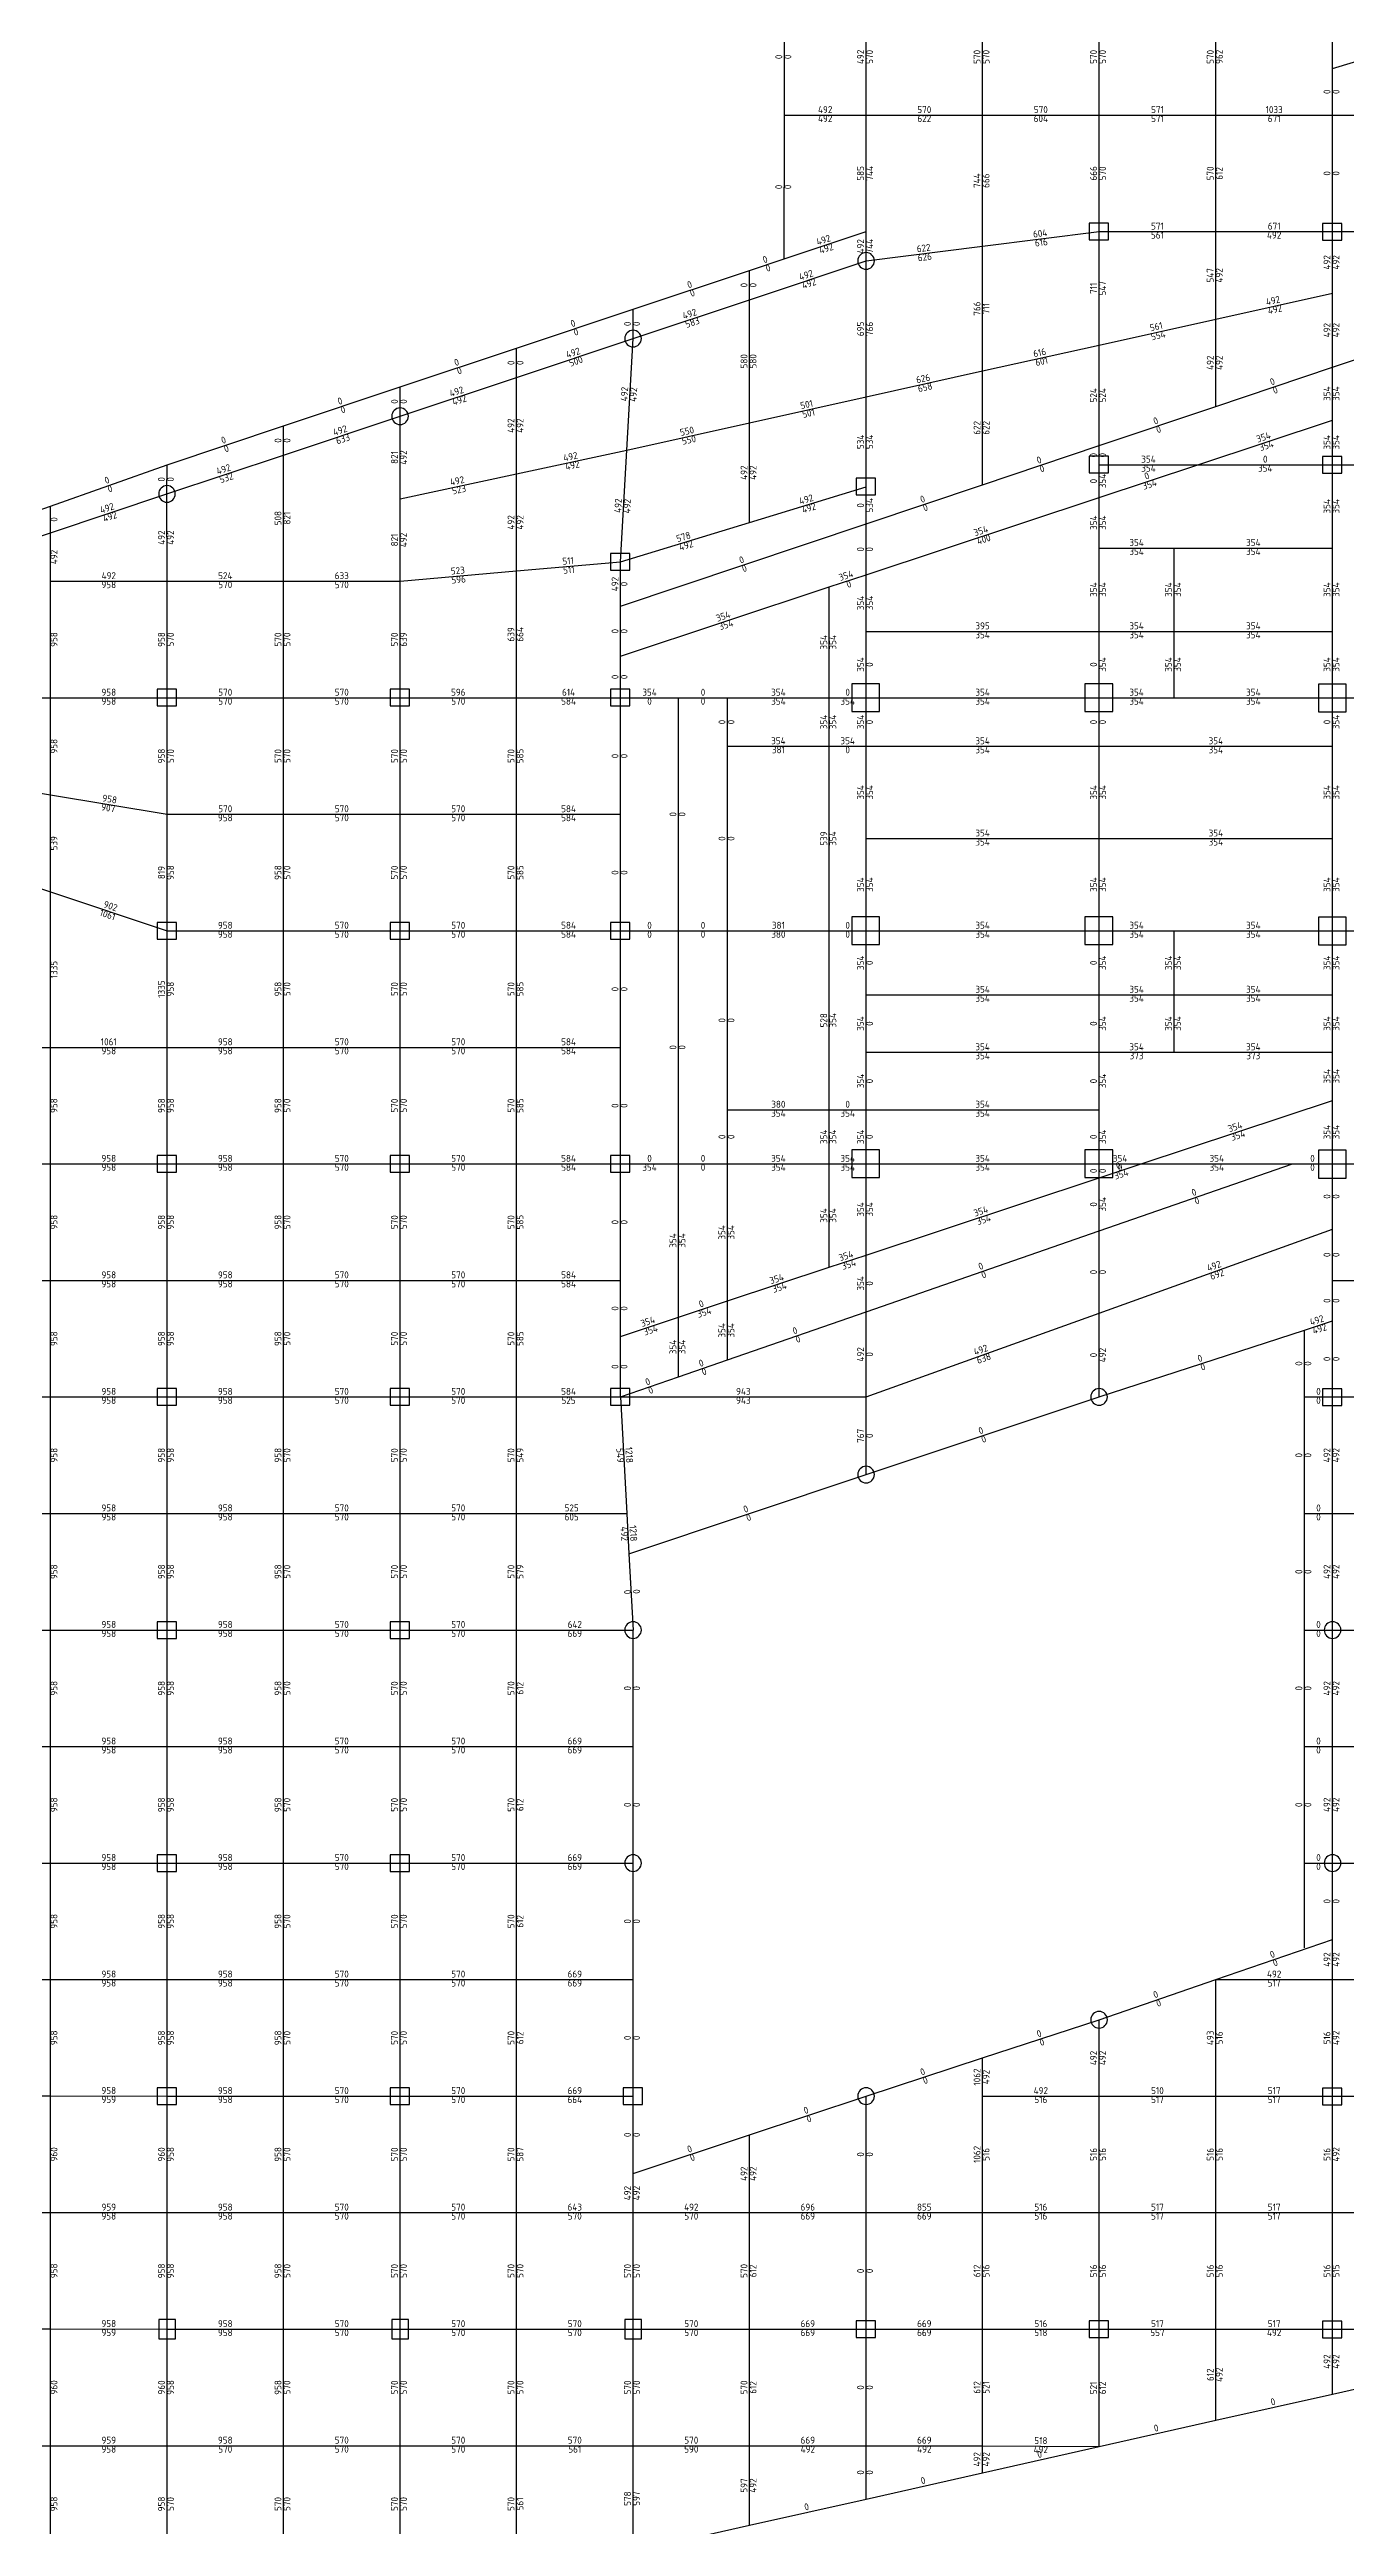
# Model space of a CAD drawing. Header units: millimetres. Extents: x -245177 to 1112891, y -1092030 to 122567.
# Drawn here: x -16446 to 30308, y -97277 to -8003 of the extents above; entities that cross this region are included whole.
import ezdxf
from ezdxf.enums import TextEntityAlignment as Align

# ---------------------------------------------------------------- set-up
doc = ezdxf.new("R2010")
doc.units = ezdxf.units.MM
doc.header["$MEASUREMENT"] = 0
for name, color, linetype in [('13', 4, 'Continuous'), ('dsg', 7, 'Continuous'), ('jiantu', 134, 'Continuous')]:
    doc.layers.add(name, color=color, linetype=linetype)
doc.styles.add('TrueTypeFont', font='yjkeng.shx', dxfattribs={"bigfont": 'yjkchn.shx'})

msp = doc.modelspace()

# ---------------------------------------------------------------- linework, layer by layer
at = {"layer": 'jiantu'}
for p, q in [((10044, -10367), (10045, -6167)), ((12990, -10367), (12990, -6167)), ((17190, -10367), (17190, -6167)), ((21390, -10367), (21390, -6167)), ((25598, -10367), (25598, -6167)), ((29806, -8683), (29806, -6167)), ((29806, -8683), (33998, -7425)), ((29806, -10367), (29806, -8683)), ((10043, -15546), (10044, -10367)), ((10044, -10367), (12990, -10367)), ((12990, -14567), (12990, -10367)), ((12990, -10367), (17190, -10367)), ((17190, -10367), (21390, -10367)), ((17190, -15094), (17190, -10367)), ((21390, -14567), (21390, -10367)), ((21390, -10367), (25598, -10367)), ((25598, -14567), (25598, -10367)), ((25598, -10367), (29806, -10367)), ((29806, -14567), (29806, -10367)), ((29806, -10367), (33998, -10367)), ((10043, -15546), (12990, -14567)), ((12990, -15621), (12990, -14567)), ((12990, -15621), (17190, -15094)), ((17190, -15094), (21390, -14567)), ((17190, -19588), (17190, -15094)), ((21390, -14567), (25598, -14567)), ((21390, -18653), (21390, -14567)), ((25598, -14567), (29806, -14567)), ((25598, -17716), (25598, -14567)), ((29806, -14567), (33998, -14567)), ((29806, -16779), (29806, -14567)), ((4590, -17357), (8790, -15967)), ((8790, -15967), (10043, -15546)), ((8790, -17021), (12990, -15621)), ((8790, -17021), (8790, -15967)), ((12990, -20524), (12990, -15621)), ((25598, -17716), (29806, -16779)), ((29806, -19455), (29806, -16779)), ((390, -18766), (4590, -17357)), ((4590, -18421), (8790, -17021)), ((4590, -18421), (4590, -17357)), ((8790, -21459), (8790, -17021)), ((21390, -18653), (25598, -17716)), ((25598, -20868), (25598, -17716)), ((390, -19821), (4590, -18421)), ((4365, -22444), (4590, -18421)), ((17190, -19588), (21390, -18653)), ((21390, -22280), (21390, -18653)), ((-3810, -20157), (390, -18766)), ((390, -19821), (390, -18766)), ((12990, -20524), (17190, -19588)), ((17190, -23690), (17190, -19588)), ((25598, -20868), (29806, -19455)), ((29806, -19455), (31321, -18947)), ((29806, -21358), (29806, -19455)), ((-8010, -21567), (-3810, -20157)), ((-3810, -21221), (390, -19821)), ((-3810, -21221), (-3810, -20157)), ((390, -23295), (390, -19821)), ((8790, -21459), (12990, -20524)), ((12990, -23767), (12990, -20524)), ((-8010, -22621), (-3810, -21221)), ((-3810, -24194), (-3810, -21221)), ((21390, -22280), (25598, -20868)), ((24953, -22967), (29806, -21358)), ((29806, -22967), (29806, -21358)), ((-12210, -22967), (-8010, -21567)), ((-8010, -22621), (-8010, -21567)), ((4365, -22444), (8790, -21459)), ((8790, -25048), (8790, -21459)), ((17190, -23690), (21390, -22280)), ((21390, -22967), (21390, -22280)), ((-16410, -24458), (-12210, -22967)), ((-12211, -24021), (-8010, -22621)), ((-12211, -24021), (-12210, -22967)), ((-8010, -27167), (-8010, -22621)), ((390, -23295), (4365, -22444)), ((4140, -26467), (4365, -22444)), ((21390, -22967), (24953, -22967)), ((21390, -24148), (21390, -22967)), ((21390, -24148), (24953, -22967)), ((24953, -22967), (29806, -22967)), ((29806, -22967), (31321, -22967)), ((29806, -25970), (29806, -22967)), ((-16410, -25421), (-12211, -24021)), ((-12210, -27167), (-12211, -24021)), ((-3810, -24194), (390, -23295)), ((390, -26797), (390, -23295)), ((8790, -25048), (12990, -23767)), ((12990, -25099), (17190, -23690)), ((12990, -25099), (12990, -23767)), ((-19805, -25663), (-16410, -24458)), ((-16410, -25421), (-16410, -24458)), ((-3810, -27167), (-3810, -24194)), ((12990, -26932), (21390, -24148)), ((21390, -25970), (21390, -24148)), ((-20623, -26825), (-16410, -25421)), ((-16410, -27167), (-16410, -25421)), ((4140, -26467), (8790, -25048)), ((4140, -28069), (12990, -25099)), ((12990, -26932), (12990, -25099)), ((390, -26797), (4140, -26467)), ((4140, -28069), (4140, -26467)), ((21390, -28974), (21390, -25970)), ((21390, -25970), (24092, -25970)), ((24092, -25970), (29806, -25970)), ((24092, -28974), (24092, -25970)), ((29806, -28974), (29806, -25970)), ((-16410, -31367), (-16410, -27167)), ((-16410, -27167), (-12210, -27167)), ((-12210, -31367), (-12210, -27167)), ((-12210, -27167), (-8010, -27167)), ((-8010, -31367), (-8010, -27167)), ((-8010, -27167), (-3810, -27167)), ((-3810, -27167), (390, -26797)), ((-3810, -31367), (-3810, -27167)), ((390, -31367), (390, -26797)), ((4140, -29866), (11664, -27372)), ((11664, -27372), (12990, -26932)), ((11664, -31367), (11664, -27372)), ((12990, -28974), (12990, -26932)), ((4140, -29866), (4140, -28069)), ((12990, -31367), (12990, -28974)), ((12990, -28974), (21390, -28974)), ((21390, -31367), (21390, -28974)), ((21390, -28974), (24092, -28974)), ((24092, -28974), (29806, -28974)), ((24092, -31367), (24092, -28974)), ((29806, -31367), (29806, -28974)), ((4140, -31367), (4140, -29866)), ((-20610, -31367), (-16410, -31367)), ((-16410, -31367), (-12210, -31367)), ((-16410, -34864), (-16410, -31367)), ((-12210, -31367), (-8010, -31367)), ((-12210, -35567), (-12210, -31367)), ((-8010, -31367), (-3810, -31367)), ((-8010, -35567), (-8010, -31367)), ((-3810, -31367), (390, -31367)), ((-3810, -35567), (-3810, -31367)), ((390, -31367), (4140, -31367)), ((390, -35567), (390, -31367)), ((4140, -31367), (6229, -31367)), ((4140, -35567), (4140, -31367)), ((6229, -31367), (7995, -31367)), ((6229, -39767), (6229, -31367)), ((7995, -31367), (11664, -31367)), ((7995, -33117), (7995, -31367)), ((11664, -31367), (12990, -31367)), ((11664, -33117), (11664, -31367)), ((12990, -31367), (21390, -31367)), ((12990, -33117), (12990, -31367)), ((21390, -31367), (24092, -31367)), ((21390, -33117), (21390, -31367)), ((24092, -31367), (29806, -31367)), ((29806, -31367), (31321, -31367)), ((29806, -33117), (29806, -31367)), ((7995, -39767), (7995, -33117)), ((7995, -33117), (11664, -33117)), ((11664, -39767), (11664, -33117)), ((11664, -33117), (12990, -33117)), ((12990, -33117), (21390, -33117)), ((12990, -36442), (12990, -33117)), ((21390, -36442), (21390, -33117)), ((21390, -33117), (29806, -33117)), ((29806, -36442), (29806, -33117)), ((-20610, -34161), (-16410, -34864)), ((-16410, -38361), (-16410, -34864)), ((-16410, -34864), (-12210, -35567)), ((-12210, -39767), (-12210, -35567)), ((-12210, -35567), (-8010, -35567)), ((-8010, -39767), (-8010, -35567)), ((-8010, -35567), (-3810, -35567)), ((-3810, -39767), (-3810, -35567)), ((-3810, -35567), (390, -35567)), ((390, -39767), (390, -35567)), ((390, -35567), (4140, -35567)), ((4140, -39767), (4140, -35567)), ((12990, -39767), (12990, -36442)), ((12990, -36442), (21390, -36442)), ((21390, -39767), (21390, -36442)), ((21390, -36442), (29806, -36442)), ((29806, -39767), (29806, -36442)), ((-20610, -36955), (-16410, -38361)), ((-16410, -38361), (-12210, -39767)), ((-16410, -43967), (-16410, -38361)), ((-12210, -39767), (-8010, -39767)), ((-12210, -43967), (-12210, -39767)), ((-8010, -39767), (-3810, -39767)), ((-8010, -43967), (-8010, -39767)), ((-3810, -39767), (390, -39767)), ((-3810, -43967), (-3810, -39767)), ((390, -39767), (4140, -39767)), ((390, -43967), (390, -39767)), ((4140, -39767), (6229, -39767)), ((4140, -43967), (4140, -39767)), ((6229, -39767), (7995, -39767)), ((6229, -48167), (6229, -39767)), ((7995, -39767), (11664, -39767)), ((7995, -46218), (7995, -39767)), ((11664, -39767), (12990, -39767)), ((11664, -46218), (11664, -39767)), ((12990, -39767), (21390, -39767)), ((12990, -42075), (12990, -39767)), ((21390, -39767), (24092, -39767)), ((21390, -42075), (21390, -39767)), ((24092, -39767), (29806, -39767)), ((24092, -42075), (24092, -39767)), ((29806, -39767), (31321, -39767)), ((29806, -42075), (29806, -39767)), ((12990, -42075), (21390, -42075)), ((12990, -44146), (12990, -42075)), ((21390, -42075), (24092, -42075)), ((21390, -44146), (21390, -42075)), ((24092, -42075), (29806, -42075)), ((24092, -44146), (24092, -42075)), ((29806, -44146), (29806, -42075)), ((-20610, -43967), (-16410, -43967)), ((-16410, -48167), (-16410, -43967)), ((-16410, -43967), (-12210, -43967)), ((-12210, -48167), (-12210, -43967)), ((-12210, -43967), (-8010, -43967)), ((-8010, -48167), (-8010, -43967)), ((-8010, -43967), (-3810, -43967)), ((-3810, -48167), (-3810, -43967)), ((-3810, -43967), (390, -43967)), ((390, -48167), (390, -43967)), ((390, -43967), (4140, -43967)), ((4140, -48167), (4140, -43967)), ((12990, -46218), (12990, -44146)), ((12990, -44146), (21390, -44146)), ((21390, -46218), (21390, -44146)), ((21390, -44146), (24092, -44146)), ((24092, -44146), (29806, -44146)), ((29806, -45880), (29806, -44146)), ((7995, -48167), (7995, -46218)), ((7995, -46218), (11664, -46218)), ((11664, -48167), (11664, -46218)), ((11664, -46218), (12990, -46218)), ((12990, -48167), (12990, -46218)), ((12990, -46218), (21390, -46218)), ((21390, -48167), (21390, -46218)), ((22905, -48167), (29806, -45880)), ((29806, -48167), (29806, -45880)), ((-20610, -48167), (-16410, -48167)), ((-16410, -48167), (-12210, -48167)), ((-16410, -52367), (-16410, -48167)), ((-12210, -48167), (-8010, -48167)), ((-12210, -52367), (-12210, -48167)), ((-8010, -48167), (-3810, -48167)), ((-8010, -52367), (-8010, -48167)), ((-3810, -48167), (390, -48167)), ((-3810, -52367), (-3810, -48167)), ((390, -48167), (4140, -48167)), ((390, -52367), (390, -48167)), ((4140, -48167), (6229, -48167)), ((4140, -52367), (4140, -48167)), ((6229, -48167), (7995, -48167)), ((6229, -53693), (6229, -48167)), ((7995, -48167), (11664, -48167)), ((7995, -53108), (7995, -48167)), ((11664, -48167), (12990, -48167)), ((11664, -51892), (11664, -48167)), ((12990, -48167), (21390, -48167)), ((12990, -51453), (12990, -48167)), ((21390, -48167), (22905, -48167)), ((21390, -50584), (28360, -48167)), ((21390, -48669), (21390, -48167)), ((21390, -48669), (22905, -48167)), ((22905, -48167), (28360, -48167)), ((28360, -48167), (29806, -48167)), ((29806, -48167), (31321, -48167)), ((29806, -50520), (29806, -48167)), ((12990, -51453), (21390, -48669)), ((21390, -50584), (21390, -48669)), ((12990, -53498), (21390, -50584)), ((21390, -53546), (29806, -50520)), ((21390, -53546), (21390, -50584)), ((29806, -52367), (29806, -50520)), ((11664, -51892), (12990, -51453)), ((12990, -53498), (12990, -51453)), ((-20610, -52367), (-16410, -52367)), ((-16410, -56567), (-16410, -52367)), ((-16410, -52367), (-12210, -52367)), ((-12210, -56567), (-12210, -52367)), ((-12210, -52367), (-8010, -52367)), ((-8010, -56567), (-8010, -52367)), ((-8010, -52367), (-3810, -52367)), ((-3810, -56567), (-3810, -52367)), ((-3810, -52367), (390, -52367)), ((390, -56567), (390, -52367)), ((390, -52367), (4140, -52367)), ((4140, -54385), (4140, -52367)), ((7995, -53108), (11664, -51892)), ((29806, -52367), (33998, -52367)), ((29806, -53827), (29806, -52367)), ((6229, -53693), (7995, -53108)), ((7995, -55230), (7995, -53108)), ((7995, -55230), (12990, -53498)), ((12990, -56567), (12990, -53498)), ((12990, -56567), (21390, -53546)), ((21390, -56567), (21390, -53546)), ((4140, -54385), (6229, -53693)), ((4140, -56567), (4140, -54385)), ((6229, -55842), (6229, -53693)), ((21390, -56567), (28791, -54158)), ((28791, -54158), (29806, -53827)), ((28791, -56567), (28791, -54158)), ((29806, -56567), (29806, -53827)), ((6229, -55842), (7995, -55230)), ((4140, -56567), (6229, -55842)), ((-20610, -56567), (-16410, -56567)), ((-16410, -56567), (-12210, -56567)), ((-16410, -60767), (-16410, -56567)), ((-12210, -56567), (-8010, -56567)), ((-12210, -60767), (-12210, -56567)), ((-8010, -56567), (-3810, -56567)), ((-8010, -60767), (-8010, -56567)), ((-3810, -56567), (390, -56567)), ((-3810, -60767), (-3810, -56567)), ((390, -56567), (4140, -56567)), ((390, -60767), (390, -56567)), ((4140, -56567), (12990, -56567)), ((4140, -56567), (4365, -60767)), ((12990, -59367), (12990, -56567)), ((12990, -59367), (21390, -56567)), ((28791, -56567), (29806, -56567)), ((28791, -60767), (28791, -56567)), ((29806, -56567), (33998, -56567)), ((29806, -60767), (29806, -56567)), ((4442, -62216), (12990, -59367)), ((-20610, -60767), (-16410, -60767)), ((-16410, -64967), (-16410, -60767)), ((-16410, -60767), (-12210, -60767)), ((-12210, -64967), (-12210, -60767)), ((-12210, -60767), (-8010, -60767)), ((-8010, -64967), (-8010, -60767)), ((-8010, -60767), (-3810, -60767)), ((-3810, -64967), (-3810, -60767)), ((-3810, -60767), (390, -60767)), ((390, -64967), (390, -60767)), ((390, -60767), (4365, -60767)), ((4365, -60767), (4442, -62216)), ((28791, -60767), (29806, -60767)), ((28791, -64967), (28791, -60767)), ((29806, -64967), (29806, -60767)), ((29806, -60767), (33998, -60767)), ((4442, -62216), (4590, -64967)), ((-20610, -64967), (-16410, -64967)), ((-16410, -64967), (-12210, -64967)), ((-16410, -69167), (-16410, -64967)), ((-12210, -64967), (-8010, -64967)), ((-12210, -69167), (-12210, -64967)), ((-8010, -64967), (-3810, -64967)), ((-8010, -69167), (-8010, -64967)), ((-3810, -64967), (390, -64967)), ((-3810, -69167), (-3810, -64967)), ((390, -64967), (4590, -64967)), ((390, -69167), (390, -64967)), ((4590, -69167), (4590, -64967)), ((28791, -64967), (29806, -64967)), ((28791, -69167), (28791, -64967)), ((29806, -64967), (33998, -64967)), ((29806, -69167), (29806, -64967)), ((-20610, -69167), (-16410, -69167)), ((-16410, -73367), (-16410, -69167)), ((-16410, -69167), (-12210, -69167)), ((-12210, -73367), (-12210, -69167)), ((-12210, -69167), (-8010, -69167)), ((-8010, -73367), (-8010, -69167)), ((-8010, -69167), (-3810, -69167)), ((-3810, -73367), (-3810, -69167)), ((-3810, -69167), (390, -69167)), ((390, -73367), (390, -69167)), ((390, -69167), (4590, -69167)), ((4590, -73367), (4590, -69167)), ((28791, -69167), (29806, -69167)), ((28791, -73367), (28791, -69167)), ((29806, -73367), (29806, -69167)), ((29806, -69167), (33998, -69167)), ((-20610, -73367), (-16410, -73367)), ((-16410, -73367), (-12210, -73367)), ((-16410, -77567), (-16410, -73367)), ((-12210, -73367), (-8010, -73367)), ((-12210, -77567), (-12210, -73367)), ((-8010, -73367), (-3810, -73367)), ((-8010, -77567), (-8010, -73367)), ((-3810, -73367), (390, -73367)), ((-3810, -77567), (-3810, -73367)), ((390, -73367), (4590, -73367)), ((390, -77567), (390, -73367)), ((4590, -77567), (4590, -73367)), ((28791, -73367), (29806, -73367)), ((28791, -76421), (28791, -73367)), ((29806, -73367), (33998, -73367)), ((29806, -76119), (29806, -73367)), ((25598, -77567), (29806, -76119)), ((29806, -77567), (29806, -76119)), ((-20610, -77567), (-16410, -77567)), ((-16410, -81760), (-16410, -77567)), ((-16410, -77567), (-12210, -77567)), ((-12210, -81767), (-12210, -77567)), ((-12210, -77567), (-8010, -77567)), ((-8010, -81767), (-8010, -77567)), ((-8010, -77567), (-3810, -77567)), ((-3810, -81767), (-3810, -77567)), ((-3810, -77567), (390, -77567)), ((390, -81767), (390, -77567)), ((390, -77567), (4590, -77567)), ((4590, -81767), (4590, -77567)), ((21390, -79015), (25598, -77567)), ((25598, -81767), (25598, -77567)), ((25598, -77567), (29806, -77567)), ((29806, -81767), (29806, -77567)), ((29806, -77567), (33998, -77567)), ((17190, -80391), (21390, -79015)), ((21390, -81767), (21390, -79015)), ((12990, -81767), (17190, -80391)), ((17190, -81767), (17190, -80391)), ((-20610, -81754), (-16410, -81760)), ((-16410, -81760), (-12210, -81767)), ((-16410, -85967), (-16410, -81760)), ((-12210, -81767), (-8010, -81767)), ((-12210, -85967), (-12210, -81767)), ((-8010, -81767), (-3810, -81767)), ((-8010, -85967), (-8010, -81767)), ((-3810, -81767), (390, -81767)), ((-3810, -85967), (-3810, -81767)), ((390, -81767), (4590, -81767)), ((390, -85967), (390, -81767)), ((4590, -84557), (4590, -81767)), ((8790, -83162), (12990, -81767)), ((12990, -85967), (12990, -81767)), ((17190, -81767), (21390, -81767)), ((17190, -85967), (17190, -81767)), ((21390, -81767), (25598, -81767)), ((21390, -85967), (21390, -81767)), ((25598, -81767), (29806, -81767)), ((25598, -85967), (25598, -81767)), ((29806, -81767), (33998, -81767)), ((29806, -85967), (29806, -81767)), ((4590, -84557), (8790, -83162)), ((8790, -85967), (8790, -83162)), ((4590, -85967), (4590, -84557)), ((-20610, -85967), (-16410, -85967)), ((-16410, -90160), (-16410, -85967)), ((-16410, -85967), (-12210, -85967)), ((-12210, -90167), (-12210, -85967)), ((-12210, -85967), (-8010, -85967)), ((-8010, -90167), (-8010, -85967)), ((-8010, -85967), (-3810, -85967)), ((-3810, -90167), (-3810, -85967)), ((-3810, -85967), (390, -85967)), ((390, -90167), (390, -85967)), ((390, -85967), (4590, -85967)), ((4590, -90167), (4590, -85967)), ((4590, -85967), (8790, -85967)), ((8790, -90167), (8790, -85967)), ((8790, -85967), (12990, -85967)), ((12990, -90167), (12990, -85967)), ((12990, -85967), (17190, -85967)), ((17190, -90167), (17190, -85967)), ((17190, -85967), (21390, -85967)), ((21390, -90167), (21390, -85967)), ((21390, -85967), (25598, -85967)), ((25598, -90167), (25598, -85967)), ((25598, -85967), (29806, -85967)), ((29806, -90167), (29806, -85967)), ((29806, -85967), (33998, -85967)), ((-20610, -90154), (-16410, -90160)), ((-16410, -90160), (-12210, -90167)), ((-16410, -94367), (-16410, -90160)), ((-12210, -90167), (-8010, -90167)), ((-12210, -94367), (-12210, -90167)), ((-8010, -90167), (-3810, -90167)), ((-8010, -94367), (-8010, -90167)), ((-3810, -90167), (390, -90167)), ((-3810, -94367), (-3810, -90167)), ((390, -90167), (4590, -90167)), ((390, -94367), (390, -90167)), ((4590, -90167), (8790, -90167)), ((4590, -94367), (4590, -90167)), ((8790, -90167), (12990, -90167)), ((8790, -94367), (8790, -90167)), ((12990, -90167), (17190, -90167)), ((12990, -94367), (12990, -90167)), ((17190, -90167), (21390, -90167)), ((17190, -94367), (17190, -90167)), ((21390, -90167), (25598, -90167)), ((21390, -94398), (21390, -90167)), ((25598, -90167), (29806, -90167)), ((25598, -93450), (25598, -90167)), ((29806, -90167), (33998, -90167)), ((29806, -92503), (29806, -90167)), ((-20610, -94367), (-16410, -94367)), ((-16410, -98567), (-16410, -94367)), ((-16410, -94367), (-12210, -94367)), ((-12210, -98567), (-12210, -94367)), ((-12210, -94367), (-8010, -94367)), ((-8010, -98567), (-8010, -94367)), ((-8010, -94367), (-3810, -94367)), ((-3810, -98567), (-3810, -94367)), ((-3810, -94367), (390, -94367)), ((390, -98567), (390, -94367)), ((390, -94367), (4590, -94367)), ((4590, -98182), (4590, -94367)), ((4590, -94367), (8790, -94367)), ((8790, -97236), (8790, -94367)), ((8790, -94367), (12990, -94367)), ((12990, -96290), (12990, -94367)), ((12990, -94367), (17190, -94367)), ((17190, -95344), (17190, -94367)), ((17190, -94367), (21390, -94398))]:
    msp.add_line(p, q, dxfattribs=at)
at = {"layer": 'jiantu', "color": 94}
for p, q in [((29806, -92503), (33998, -91559)), ((25598, -93450), (29806, -92503)), ((21390, -94398), (25598, -93450)), ((17190, -95344), (21390, -94398)), ((12990, -96290), (17190, -95344)), ((8790, -97236), (12990, -96290)), ((4590, -98182), (8790, -97236))]:
    msp.add_line(p, q, dxfattribs=at)
at = {"layer": 'jiantu', "color": 54}
for points in [[(21730, -14257), (21030, -14257), (21030, -14857), (21730, -14857)], [(30146, -14277), (29446, -14277), (29446, -14877), (30146, -14877)], [(21730, -22657), (21030, -22657), (21030, -23257), (21730, -23257)], [(30146, -22677), (29446, -22677), (29446, -23277), (30146, -23277)], [(13330, -23457), (12630, -23457), (12630, -24057), (13330, -24057)], [(4480, -26162), (3780, -26162), (3780, -26762), (4480, -26762)], [(-11870, -31062), (-12570, -31062), (-12570, -31662), (-11870, -31662)], [(-3470, -31062), (-4170, -31062), (-4170, -31662), (-3470, -31662)], [(4480, -31062), (3780, -31062), (3780, -31662), (4480, -31662)], [(13480, -30862), (12480, -30862), (12480, -31862), (13480, -31862)], [(21880, -30862), (20880, -30862), (20880, -31862), (21880, -31862)], [(30296, -30877), (29296, -30877), (29296, -31877), (30296, -31877)], [(13480, -39262), (12480, -39262), (12480, -40262), (13480, -40262)], [(21880, -39262), (20880, -39262), (20880, -40262), (21880, -40262)], [(30296, -39277), (29296, -39277), (29296, -40277), (30296, -40277)], [(-11870, -39462), (-12570, -39462), (-12570, -40062), (-11870, -40062)], [(-3470, -39462), (-4170, -39462), (-4170, -40062), (-3470, -40062)], [(4480, -39462), (3780, -39462), (3780, -40062), (4480, -40062)], [(-11870, -47862), (-12570, -47862), (-12570, -48462), (-11870, -48462)], [(-3470, -47862), (-4170, -47862), (-4170, -48462), (-3470, -48462)], [(4480, -47862), (3780, -47862), (3780, -48462), (4480, -48462)], [(13480, -47662), (12480, -47662), (12480, -48662), (13480, -48662)], [(21880, -47662), (20880, -47662), (20880, -48662), (21880, -48662)], [(30296, -47677), (29296, -47677), (29296, -48677), (30296, -48677)], [(-11870, -56262), (-12570, -56262), (-12570, -56862), (-11870, -56862)], [(-3470, -56262), (-4170, -56262), (-4170, -56862), (-3470, -56862)], [(4480, -56262), (3780, -56262), (3780, -56862), (4480, -56862)], [(30146, -56277), (29446, -56277), (29446, -56877), (30146, -56877)], [(-11870, -64667), (-12570, -64667), (-12570, -65267), (-11870, -65267)], [(-3470, -64667), (-4170, -64667), (-4170, -65267), (-3470, -65267)], [(-11870, -73067), (-12570, -73067), (-12570, -73667), (-11870, -73667)], [(-3470, -73067), (-4170, -73067), (-4170, -73667), (-3470, -73667)], [(-11870, -81467), (-12570, -81467), (-12570, -82067), (-11870, -82067)], [(-3470, -81467), (-4170, -81467), (-4170, -82067), (-3470, -82067)], [(4930, -81467), (4230, -81467), (4230, -82067), (4930, -82067)], [(30146, -81482), (29446, -81482), (29446, -82082), (30146, -82082)], [(-11910, -89817), (-12510, -89817), (-12510, -90517), (-11910, -90517)], [(-3510, -89817), (-4110, -89817), (-4110, -90517), (-3510, -90517)], [(4890, -89817), (4290, -89817), (4290, -90517), (4890, -90517)], [(13330, -89867), (12630, -89867), (12630, -90467), (13330, -90467)], [(21730, -89867), (21030, -89867), (21030, -90467), (21730, -90467)], [(30146, -89882), (29446, -89882), (29446, -90482), (30146, -90482)]]:
    msp.add_lwpolyline(points, close=True, dxfattribs=at)
for points in [[(13290, -15621, 1), (12690, -15621, 1)], [(4890, -18421, 1), (4290, -18421, 1)], [(-3510, -21221, 1), (-4110, -21221, 1)], [(-11911, -24021, 1), (-12511, -24021, 1)], [(21690, -56567, 1), (21090, -56567, 1)], [(13290, -59367, 1), (12690, -59367, 1)], [(4890, -64967, 1), (4290, -64967, 1)], [(30106, -64967, 1), (29506, -64967, 1)], [(4890, -73367, 1), (4290, -73367, 1)], [(30106, -73367, 1), (29506, -73367, 1)], [(21690, -79015, 1), (21090, -79015, 1)], [(13290, -81767, 1), (12690, -81767, 1)]]:
    msp.add_lwpolyline(points, format="xyb", close=True, dxfattribs=at)

# ---------------------------------------------------------------- texts
at = {"layer": '13', "color": 4, "linetype": 'Continuous', "style": 'TrueTypeFont'}
for s, rotation, p in [('570', 90, (12990, -8267)), ('570', 90, (17190, -8267)), ('570', 90, (21390, -8267)), ('962', 90, (25598, -8267)), ('744', 90, (12990, -12467)), ('666', 90, (17190, -12730)), ('570', 90, (21390, -12467)), ('612', 90, (25598, -12467)), ('744', 90, (12990, -15094)), ('616', 7.15255, (19290, -14830)), ('626', 7.15255, (15090, -15357)), ('547', 90, (21390, -16610)), ('583', 18.43495, (6690, -17721)), ('766', 90, (12990, -18072)), ('711', 90, (17190, -17341)), ('554', 12.55269, (23494, -18185)), ('580', 90, (8790, -19240)), ('601', 12.55269, (19290, -19121)), ('658', 12.55269, (15090, -20056)), ('622', 90, (17190, -21639)), ('633', 18.43495, (-5910, -21921)), ('550', 12.55269, (6577, -21951)), ('534', 90, (12990, -22145)), ('532', 18.43495, (-10111, -23321)), ('821', 90, (-8010, -24894)), ('534', 90, (12990, -24433)), ('596', 5.03193, (-1710, -26982)), ('958', 90, (-16410, -29267)), ('570', 90, (-12210, -29267)), ('570', 90, (-8010, -29267)), ('639', 90, (-3810, -29267)), ('664', 90, (390, -29082)), ('958', 90, (-16410, -33115)), ('570', 90, (-12210, -33467)), ('570', 90, (-8010, -33467)), ('570', 90, (-3810, -33467)), ('585', 90, (390, -33467)), ('907', -9.50177, (-14310, -35215)), ('539', 90, (-16410, -36612)), ('958', 90, (-12210, -37667)), ('570', 90, (-8010, -37667)), ('570', 90, (-3810, -37667)), ('585', 90, (390, -37667)), ('1061', -18.50791, (-14310, -39064)), ('1335', 90, (-16410, -41164)), ('958', 90, (-12210, -41867)), ('570', 90, (-8010, -41867)), ('570', 90, (-3810, -41867)), ('585', 90, (390, -41867)), ('958', 90, (-16410, -46067)), ('958', 90, (-12210, -46067)), ('570', 90, (-8010, -46067)), ('570', 90, (-3810, -46067)), ('585', 90, (390, -46067)), ('958', 90, (-16410, -50267)), ('958', 90, (-12210, -50267)), ('570', 90, (-8010, -50267)), ('570', 90, (-3810, -50267)), ('585', 90, (390, -50267)), ('692', 19.77869, (25598, -52033)), ('958', 90, (-16410, -54467)), ('958', 90, (-12210, -54467)), ('570', 90, (-8010, -54467)), ('570', 90, (-3810, -54467)), ('585', 90, (390, -54467)), ('638', 19.77869, (17190, -55057)), ('958', 90, (-16410, -58667)), ('958', 90, (-12210, -58667)), ('570', 90, (-8010, -58667)), ('570', 90, (-3810, -58667)), ('549', 90, (390, -58667)), ('549', -86.93351, (4252, -58667)), ('958', 90, (-16410, -62867)), ('958', 90, (-12210, -62867)), ('570', 90, (-8010, -62867)), ('570', 90, (-3810, -62867)), ('579', 90, (390, -62867)), ('958', 90, (-16410, -67067)), ('958', 90, (-12210, -67067)), ('570', 90, (-8010, -67067)), ('570', 90, (-3810, -67067)), ('612', 90, (390, -67067)), ('958', 90, (-16410, -71267)), ('958', 90, (-12210, -71267)), ('570', 90, (-8010, -71267)), ('570', 90, (-3810, -71267)), ('612', 90, (390, -71267)), ('958', 90, (-16410, -75467)), ('958', 90, (-12210, -75467)), ('570', 90, (-8010, -75467)), ('570', 90, (-3810, -75467)), ('612', 90, (390, -75467)), ('958', 90, (-16410, -79664)), ('958', 90, (-12210, -79667)), ('570', 90, (-8010, -79667)), ('570', 90, (-3810, -79667)), ('612', 90, (390, -79667)), ('959', -0.08849, (-14310, -81764)), ('960', 90, (-16410, -83864)), ('958', 90, (-12210, -83867)), ('570', 90, (-8010, -83867)), ('570', 90, (-3810, -83867)), ('587', 90, (390, -83867)), ('958', 90, (-16410, -88064)), ('958', 90, (-12210, -88067)), ('570', 90, (-8010, -88067)), ('570', 90, (-3810, -88067)), ('570', 90, (390, -88067)), ('570', 90, (4590, -88067)), ('612', 90, (8790, -88067)), ('959', -0.08987, (-14310, -90164)), ('960', 90, (-16410, -92264)), ('958', 90, (-12210, -92267)), ('570', 90, (-8010, -92267)), ('570', 90, (-3810, -92267)), ('570', 90, (390, -92267)), ('570', 90, (4590, -92267)), ('612', 90, (8790, -92267)), ('612', 90, (21390, -92283)), ('958', 90, (-16410, -96467)), ('570', 90, (-12210, -96467)), ('570', 90, (-8010, -96467)), ('570', 90, (-3810, -96467)), ('561', 90, (390, -96467)), ('597', 90, (4590, -96274))]:
    msp.add_text(s, height=250, rotation=rotation, dxfattribs=at).set_placement(p, align=Align.TOP_CENTER)
for s, rotation, p in [('570', 90, (17190, -8267)), ('570', 90, (21390, -8267)), ('570', 90, (25598, -8267)), ('585', 90, (12990, -12467)), ('744', 90, (17190, -12730)), ('666', 90, (21390, -12467)), ('570', 90, (25598, -12467)), ('622', 7.15255, (15090, -15357)), ('604', 7.15255, (19290, -14830)), ('547', 90, (25598, -16142)), ('711', 90, (21390, -16610)), ('695', 90, (12990, -18072)), ('766', 90, (17190, -17341)), ('561', 12.55269, (23494, -18185)), ('580', 90, (8790, -19240)), ('616', 12.55269, (19290, -19121)), ('626', 12.55269, (15090, -20056)), ('622', 90, (17190, -21639)), ('550', 12.55269, (6577, -21951)), ('534', 90, (12990, -22145)), ('821', 90, (-3810, -22707)), ('821', 90, (-3810, -25680)), ('578', 16.96615, (6465, -25758)), ('958', 90, (-12210, -29267)), ('570', 90, (-8010, -29267)), ('570', 90, (-3810, -29267)), ('639', 90, (390, -29082)), ('958', 90, (-12210, -33467)), ('570', 90, (-8010, -33467)), ('570', 90, (-3810, -33467)), ('570', 90, (390, -33467)), ('958', -9.50177, (-14310, -35215)), ('539', 90, (11664, -36442)), ('819', 90, (-12210, -37667)), ('958', 90, (-8010, -37667)), ('570', 90, (-3810, -37667)), ('570', 90, (390, -37667)), ('902', -18.50791, (-14310, -39064)), ('1335', 90, (-12210, -41867)), ('958', 90, (-8010, -41867)), ('570', 90, (-3810, -41867)), ('570', 90, (390, -41867)), ('528', 90, (11664, -42992)), ('958', 90, (-12210, -46067)), ('958', 90, (-8010, -46067)), ('570', 90, (-3810, -46067)), ('570', 90, (390, -46067)), ('958', 90, (-12210, -50267)), ('958', 90, (-8010, -50267)), ('570', 90, (-3810, -50267)), ('570', 90, (390, -50267)), ('958', 90, (-12210, -54467)), ('958', 90, (-8010, -54467)), ('570', 90, (-3810, -54467)), ('570', 90, (390, -54467)), ('767', 90, (12990, -57967)), ('958', 90, (-12210, -58667)), ('958', 90, (-8010, -58667)), ('570', 90, (-3810, -58667)), ('570', 90, (390, -58667)), ('1218', -86.93351, (4252, -58667)), ('1218', -86.93351, (4403, -61491)), ('958', 90, (-12210, -62867)), ('958', 90, (-8010, -62867)), ('570', 90, (-3810, -62867)), ('570', 90, (390, -62867)), ('958', 90, (-12210, -67067)), ('958', 90, (-8010, -67067)), ('570', 90, (-3810, -67067)), ('570', 90, (390, -67067)), ('958', 90, (-12210, -71267)), ('958', 90, (-8010, -71267)), ('570', 90, (-3810, -71267)), ('570', 90, (390, -71267)), ('958', 90, (-12210, -75467)), ('958', 90, (-8010, -75467)), ('570', 90, (-3810, -75467)), ('570', 90, (390, -75467)), ('958', 90, (-12210, -79667)), ('958', 90, (-8010, -79667)), ('570', 90, (-3810, -79667)), ('570', 90, (390, -79667)), ('1062', 90, (17190, -81079)), ('958', -0.08849, (-14310, -81764)), ('960', 90, (-12210, -83867)), ('958', 90, (-8010, -83867)), ('570', 90, (-3810, -83867)), ('570', 90, (390, -83867)), ('1062', 90, (17190, -83867)), ('958', 90, (-12210, -88067)), ('958', 90, (-8010, -88067)), ('570', 90, (-3810, -88067)), ('570', 90, (390, -88067)), ('570', 90, (4590, -88067)), ('570', 90, (8790, -88067)), ('612', 90, (17190, -88067)), ('958', -0.08987, (-14310, -90164)), ('612', 90, (25598, -91809)), ('960', 90, (-12210, -92267)), ('958', 90, (-8010, -92267)), ('570', 90, (-3810, -92267)), ('570', 90, (390, -92267)), ('570', 90, (4590, -92267)), ('570', 90, (8790, -92267)), ('612', 90, (17190, -92267)), ('958', 90, (-12210, -96467)), ('570', 90, (-8010, -96467)), ('570', 90, (-3810, -96467)), ('570', 90, (390, -96467)), ('578', 90, (4590, -96274)), ('597', 90, (8790, -95801))]:
    msp.add_text(s, height=250, rotation=rotation, dxfattribs=at).set_placement(p, align=Align.BOTTOM_CENTER)
for s, p in [('570', (15090, -10367)), ('570', (19290, -10367)), ('571', (23494, -10367)), ('1033', (27702, -10367)), ('571', (23494, -14567)), ('671', (27702, -14567)), ('633', (-5910, -27167)), ('958', (-14310, -31367)), ('570', (-10110, -31367)), ('570', (-5910, -31367)), ('596', (-1710, -31367)), ('614', (2265, -31367)), ('570', (-10110, -35567)), ('570', (-5910, -35567)), ('570', (-1710, -35567)), ('584', (2265, -35567)), ('958', (-10110, -39767)), ('570', (-5910, -39767)), ('570', (-1710, -39767)), ('584', (2265, -39767)), ('1061', (-14310, -43967)), ('958', (-10110, -43967)), ('570', (-5910, -43967)), ('570', (-1710, -43967)), ('584', (2265, -43967)), ('958', (-14310, -48167)), ('958', (-10110, -48167)), ('570', (-5910, -48167)), ('570', (-1710, -48167)), ('584', (2265, -48167)), ('958', (-14310, -52367)), ('958', (-10110, -52367)), ('570', (-5910, -52367)), ('570', (-1710, -52367)), ('584', (2265, -52367)), ('958', (-14310, -56567)), ('958', (-10110, -56567)), ('570', (-5910, -56567)), ('570', (-1710, -56567)), ('584', (2265, -56567)), ('943', (8565, -56567)), ('958', (-14310, -60767)), ('958', (-10110, -60767)), ('570', (-5910, -60767)), ('570', (-1710, -60767)), ('525', (2377, -60767)), ('958', (-14310, -64967)), ('958', (-10110, -64967)), ('570', (-5910, -64967)), ('570', (-1710, -64967)), ('642', (2490, -64967)), ('958', (-14310, -69167)), ('958', (-10110, -69167)), ('570', (-5910, -69167)), ('570', (-1710, -69167)), ('669', (2490, -69167)), ('958', (-14310, -73367)), ('958', (-10110, -73367)), ('570', (-5910, -73367)), ('570', (-1710, -73367)), ('669', (2490, -73367)), ('958', (-14310, -77567)), ('958', (-10110, -77567)), ('570', (-5910, -77567)), ('570', (-1710, -77567)), ('669', (2490, -77567)), ('958', (-10110, -81767)), ('570', (-5910, -81767)), ('570', (-1710, -81767)), ('669', (2490, -81767)), ('959', (-14310, -85967)), ('958', (-10110, -85967)), ('570', (-5910, -85967)), ('570', (-1710, -85967)), ('643', (2490, -85967)), ('696', (10890, -85967)), ('855', (15090, -85967)), ('958', (-10110, -90167)), ('570', (-5910, -90167)), ('570', (-1710, -90167)), ('570', (2490, -90167)), ('570', (6690, -90167)), ('669', (10890, -90167)), ('669', (15090, -90167)), ('959', (-14310, -94367)), ('958', (-10110, -94367)), ('570', (-5910, -94367)), ('570', (-1710, -94367)), ('570', (2490, -94367)), ('570', (6690, -94367)), ('669', (10890, -94367)), ('669', (15090, -94367))]:
    msp.add_text(s, height=250, dxfattribs=at).set_placement(p, align=Align.BOTTOM_CENTER)
for s, p in [('622', (15090, -10367)), ('604', (19290, -10367)), ('571', (23494, -10367)), ('671', (27702, -10367)), ('561', (23494, -14567)), ('958', (-14310, -27167)), ('570', (-10110, -27167)), ('570', (-5910, -27167)), ('958', (-14310, -31367)), ('570', (-10110, -31367)), ('570', (-5910, -31367)), ('570', (-1710, -31367)), ('584', (2265, -31367)), ('958', (-10110, -35567)), ('570', (-5910, -35567)), ('570', (-1710, -35567)), ('584', (2265, -35567)), ('958', (-10110, -39767)), ('570', (-5910, -39767)), ('570', (-1710, -39767)), ('584', (2265, -39767)), ('958', (-14310, -43967)), ('958', (-10110, -43967)), ('570', (-5910, -43967)), ('570', (-1710, -43967)), ('584', (2265, -43967)), ('958', (-14310, -48167)), ('958', (-10110, -48167)), ('570', (-5910, -48167)), ('570', (-1710, -48167)), ('584', (2265, -48167)), ('958', (-14310, -52367)), ('958', (-10110, -52367)), ('570', (-5910, -52367)), ('570', (-1710, -52367)), ('584', (2265, -52367)), ('958', (-14310, -56567)), ('958', (-10110, -56567)), ('570', (-5910, -56567)), ('570', (-1710, -56567)), ('525', (2265, -56567)), ('943', (8565, -56567)), ('958', (-14310, -60767)), ('958', (-10110, -60767)), ('570', (-5910, -60767)), ('570', (-1710, -60767)), ('605', (2377, -60767)), ('958', (-14310, -64967)), ('958', (-10110, -64967)), ('570', (-5910, -64967)), ('570', (-1710, -64967)), ('669', (2490, -64967)), ('958', (-14310, -69167)), ('958', (-10110, -69167)), ('570', (-5910, -69167)), ('570', (-1710, -69167)), ('669', (2490, -69167)), ('958', (-14310, -73367)), ('958', (-10110, -73367)), ('570', (-5910, -73367)), ('570', (-1710, -73367)), ('669', (2490, -73367)), ('958', (-14310, -77567)), ('958', (-10110, -77567)), ('570', (-5910, -77567)), ('570', (-1710, -77567)), ('669', (2490, -77567)), ('958', (-10110, -81767)), ('570', (-5910, -81767)), ('570', (-1710, -81767)), ('664', (2490, -81767)), ('958', (-14310, -85967)), ('958', (-10110, -85967)), ('570', (-5910, -85967)), ('570', (-1710, -85967)), ('570', (2490, -85967)), ('570', (6690, -85967)), ('669', (10890, -85967)), ('669', (15090, -85967)), ('958', (-10110, -90167)), ('570', (-5910, -90167)), ('570', (-1710, -90167)), ('570', (2490, -90167)), ('570', (6690, -90167)), ('669', (10890, -90167)), ('669', (15090, -90167)), ('557', (23494, -90167)), ('958', (-14310, -94367)), ('570', (-10110, -94367)), ('570', (-5910, -94367)), ('570', (-1710, -94367)), ('561', (2490, -94367)), ('590', (6690, -94367))]:
    msp.add_text(s, height=250, dxfattribs=at).set_placement(p, align=Align.TOP_CENTER)
at = {"layer": 'dsg', "color": 1, "linetype": 'Continuous', "style": 'TrueTypeFont'}
for s, rotation, p in [('492', 90, (12990, -8267)), ('0', 90, (10044, -8267)), ('0', 90, (29806, -9525)), ('0', 90, (29806, -12467)), ('0', 90, (10043, -12956)), ('492', 18.37661, (11516, -15056)), ('492', 90, (12990, -15094)), ('0', 18.57192, (9416, -15756)), ('492', 18.43495, (10890, -16321)), ('492', 90, (29806, -15673)), ('0', 18.31824, (6690, -16662)), ('0', 90, (8790, -16494)), ('492', 12.55269, (27702, -17248)), ('0', 18.53845, (2490, -18062)), ('0', 90, (4590, -17889)), ('492', 18.43495, (6690, -17721)), ('492', 18.43495, (2490, -19121)), ('492', 90, (29806, -18117)), ('0', 18.33133, (-1710, -19462)), ('0', 90, (390, -19293)), ('492', 90, (25598, -19292)), ('492', 18.43495, (-1710, -20521)), ('492', 86.79884, (4477, -20432)), ('524', 90, (21390, -20467)), ('0', 18.5522, (27702, -20161)), ('354', 90, (29806, -20407)), ('0', 18.54715, (-5910, -20862)), ('0', 90, (-3810, -20689)), ('492', 90, (390, -21558)), ('501', 12.55269, (10890, -20991)), ('0', 18.5522, (23494, -21574)), ('0', 18.4393, (-10110, -22267)), ('0', 90, (-8010, -22094)), ('492', 18.43495, (-5910, -21921)), ('354', 18.3376, (27380, -22163)), ('354', 90, (29806, -22163)), ('492', 18.43495, (-10111, -23321)), ('492', 12.08279, (2377, -22869)), ('492', 90, (8790, -23253)), ('0', 18.5522, (19290, -22985)), ('0', 90, (21390, -22623)), ('0', 19.54269, (-14310, -23712)), ('0', 90, (-12211, -23494)), ('492', 12.08279, (-1710, -23744)), ('492', 16.96615, (10890, -24408)), ('0', 18.5522, (15090, -24394)), ('0', 90, (21390, -23558)), ('0', 18.3376, (23171, -23558)), ('492', 18.43495, (-14311, -24721)), ('508', 90, (-8010, -24894)), ('492', 90, (390, -25046)), ('492', 86.79884, (4252, -24455)), ('0', 90, (12990, -24433)), ('354', 90, (21390, -25059)), ('354', 90, (29806, -24469)), ('492', 90, (-12210, -25594)), ('354', 18.3376, (17190, -25540)), ('523', 5.03193, (-1710, -26982)), ('511', 5.03193, (2265, -26632)), ('0', 18.5522, (8565, -26584)), ('0', 90, (12990, -26016)), ('492', 90, (4140, -27268)), ('354', 18.3376, (12327, -27152)), ('354', 90, (21390, -27472)), ('354', 90, (24092, -27472)), ('354', 90, (29806, -27472)), ('354', 18.3376, (7902, -28619)), ('354', 90, (12990, -27953)), ('0', 90, (4140, -28967)), ('354', 90, (11664, -29369)), ('354', 90, (12990, -30170)), ('0', 90, (21390, -30170)), ('354', 90, (24092, -30170)), ('354', 90, (29806, -30170)), ('0', 90, (4140, -30616)), ('354', 90, (11664, -32242)), ('354', 90, (12990, -32242)), ('0', 90, (7995, -32242)), ('0', 90, (21390, -32242)), ('0', 90, (29806, -32242)), ('0', 90, (4140, -33467)), ('354', 90, (12990, -34779)), ('354', 90, (21390, -34779)), ('354', 90, (29806, -34779)), ('0', 90, (6229, -35567)), ('0', 90, (7995, -36442)), ('0', 90, (4140, -37667)), ('354', 90, (12990, -38104)), ('354', 90, (21390, -38104)), ('354', 90, (29806, -38104)), ('354', 90, (12990, -40921)), ('0', 90, (21390, -40921)), ('354', 90, (24092, -40921)), ('354', 90, (29806, -40921)), ('0', 90, (4140, -41867)), ('0', 90, (7995, -42992)), ('354', 90, (12990, -43111)), ('0', 90, (21390, -43111)), ('354', 90, (24092, -43111)), ('354', 90, (29806, -43111)), ('0', 90, (6229, -43967)), ('354', 90, (12990, -45182)), ('0', 90, (21390, -45182)), ('354', 90, (29806, -45013)), ('0', 90, (4140, -46067)), ('0', 90, (7995, -47192)), ('354', 90, (11664, -47192)), ('354', 90, (12990, -47192)), ('0', 90, (21390, -47192)), ('354', 18.33465, (26355, -47023)), ('354', 90, (29806, -47023)), ('0', 18.33465, (22147, -48418)), ('0', 90, (21390, -48418)), ('0', 19.1276, (24875, -49376)), ('354', 90, (11664, -50029)), ('354', 90, (12990, -49810)), ('354', 18.33465, (17190, -50061)), ('0', 90, (21390, -49627)), ('0', 90, (29806, -49343)), ('0', 90, (4140, -50267)), ('354', 90, (6229, -50930)), ('354', 90, (7995, -50637)), ('354', 18.33465, (12327, -51672)), ('0', 19.1276, (17190, -52041)), ('492', 19.77869, (25598, -52033)), ('0', 90, (29806, -51443)), ('354', 18.33465, (9829, -52500)), ('354', 90, (12990, -52475)), ('0', 90, (21390, -52065)), ('0', 90, (4140, -53376)), ('0', 18.33465, (7112, -53400)), ('0', 90, (29806, -53097)), ('354', 18.33465, (5184, -54039)), ('354', 90, (7995, -54169)), ('0', 19.1276, (10492, -54364)), ('492', 18.02987, (29299, -53992)), ('354', 90, (6229, -54768)), ('0', 19.1276, (7112, -55536)), ('492', 90, (12990, -55032)), ('492', 19.77869, (17190, -55057)), ('0', 90, (21390, -55057)), ('0', 18.02987, (25090, -55362)), ('0', 90, (28791, -55362)), ('0', 90, (29806, -55197)), ('0', 90, (4140, -55476)), ('0', 19.1276, (5184, -56205)), ('0', 18.43495, (17190, -57967)), ('0', 90, (28791, -58667)), ('492', 90, (29806, -58667)), ('0', 18.43495, (8716, -60791)), ('0', 90, (28791, -62867)), ('492', 90, (29806, -62867)), ('0', 273.06649, (4516, -63591)), ('492', 90, (29806, -67067)), ('0', 90, (4590, -67067)), ('0', 90, (28791, -67067)), ('0', 90, (4590, -71267)), ('0', 90, (28791, -71267)), ('492', 90, (29806, -71267)), ('0', 90, (29806, -74743)), ('0', 90, (4590, -75467)), ('0', 18.99169, (27702, -76843)), ('492', 90, (29806, -76843)), ('0', 18.99169, (23494, -78291)), ('0', 18.13769, (19290, -79703)), ('493', 90, (25598, -79667)), ('0', 90, (4590, -79667)), ('492', 90, (21390, -80391)), ('516', 90, (29806, -79667)), ('0', 18.13769, (15090, -81079)), ('0', 18.37121, (10890, -82464)), ('0', 90, (4590, -83162)), ('0', 18.37121, (6690, -83859)), ('0', 90, (12990, -83867)), ('516', 90, (21390, -83867)), ('516', 90, (25598, -83867)), ('516', 90, (29806, -83867)), ('492', 90, (8790, -84564)), ('492', 90, (4590, -85262)), ('0', 90, (12990, -88067)), ('516', 90, (21390, -88067)), ('516', 90, (25598, -88067)), ('516', 90, (29806, -88067)), ('492', 90, (29806, -91335)), ('0', 90, (12990, -92267)), ('521', 90, (21390, -92283)), ('0', 12.69238, (27702, -92977)), ('0', 12.69238, (23494, -93924)), ('492', 90, (17190, -94856)), ('518', 359.57212, (19290, -94383)), ('0', 12.69238, (19290, -94871)), ('0', 90, (12990, -95329)), ('0', 12.69238, (15090, -95817)), ('0', 12.69238, (10890, -96763))]:
    msp.add_text(s, height=250, rotation=rotation, dxfattribs=at).set_placement(p, align=Align.BOTTOM_CENTER)
for s, rotation, p in [('0', 90, (10044, -8267)), ('0', 90, (29806, -9525)), ('0', 90, (29806, -12467)), ('0', 90, (10043, -12956)), ('492', 18.37661, (11516, -15056)), ('0', 18.57192, (9416, -15756)), ('492', 90, (25598, -16142)), ('492', 90, (29806, -15673)), ('0', 18.31824, (6690, -16662)), ('0', 90, (8790, -16494)), ('492', 18.43495, (10890, -16321)), ('0', 90, (4590, -17889)), ('492', 12.55269, (27702, -17248)), ('0', 18.53845, (2490, -18062)), ('492', 90, (29806, -18117)), ('0', 18.33133, (-1710, -19462)), ('0', 90, (390, -19293)), ('500', 18.43495, (2490, -19121)), ('492', 90, (25598, -19292)), ('492', 18.43495, (-1710, -20521)), ('492', 86.79884, (4477, -20432)), ('524', 90, (21390, -20467)), ('0', 18.5522, (27702, -20161)), ('354', 90, (29806, -20407)), ('0', 18.54715, (-5910, -20862)), ('0', 90, (-3810, -20689)), ('492', 90, (390, -21558)), ('501', 12.55269, (10890, -20991)), ('0', 18.4393, (-10110, -22267)), ('0', 90, (-8010, -22094)), ('0', 18.5522, (23494, -21574)), ('354', 18.3376, (27380, -22163)), ('354', 90, (29806, -22163)), ('492', 90, (-3810, -22707)), ('492', 12.08279, (2377, -22869)), ('492', 90, (8790, -23253)), ('0', 18.5522, (19290, -22985)), ('0', 90, (21390, -22623)), ('0', 19.54269, (-14310, -23712)), ('0', 90, (-12211, -23494)), ('523', 12.08279, (-1710, -23744)), ('354', 90, (21390, -23558)), ('354', 18.3376, (23171, -23558)), ('0', 90, (-16410, -24939)), ('492', 18.43495, (-14311, -24721)), ('492', 90, (390, -25046)), ('492', 86.79884, (4252, -24455)), ('492', 16.96615, (10890, -24408)), ('0', 18.5522, (15090, -24394)), ('354', 90, (21390, -25059)), ('354', 90, (29806, -24469)), ('492', 90, (-12210, -25594)), ('492', 90, (-3810, -25680)), ('492', 16.96615, (6465, -25758)), ('400', 18.3376, (17190, -25540)), ('492', 90, (-16410, -26294)), ('511', 5.03193, (2265, -26632)), ('0', 18.5522, (8565, -26584)), ('0', 90, (12990, -26016)), ('0', 90, (4140, -27268)), ('0', 18.3376, (12327, -27152)), ('354', 90, (21390, -27472)), ('354', 90, (24092, -27472)), ('354', 90, (29806, -27472)), ('354', 18.3376, (7902, -28619)), ('354', 90, (12990, -27953)), ('0', 90, (4140, -28967)), ('354', 90, (11664, -29369)), ('0', 90, (12990, -30170)), ('354', 90, (21390, -30170)), ('354', 90, (24092, -30170)), ('354', 90, (29806, -30170)), ('0', 90, (4140, -30616)), ('354', 90, (11664, -32242)), ('354', 90, (29806, -32242)), ('0', 90, (7995, -32242)), ('0', 90, (12990, -32242)), ('0', 90, (21390, -32242)), ('0', 90, (4140, -33467)), ('354', 90, (12990, -34779)), ('354', 90, (21390, -34779)), ('354', 90, (29806, -34779)), ('0', 90, (6229, -35567)), ('0', 90, (7995, -36442)), ('354', 90, (11664, -36442)), ('0', 90, (4140, -37667)), ('354', 90, (12990, -38104)), ('354', 90, (21390, -38104)), ('354', 90, (29806, -38104)), ('0', 90, (12990, -40921)), ('354', 90, (21390, -40921)), ('354', 90, (24092, -40921)), ('354', 90, (29806, -40921)), ('0', 90, (4140, -41867)), ('354', 90, (11664, -42992)), ('0', 90, (7995, -42992)), ('0', 90, (12990, -43111)), ('354', 90, (21390, -43111)), ('354', 90, (24092, -43111)), ('354', 90, (29806, -43111)), ('0', 90, (6229, -43967)), ('0', 90, (12990, -45182)), ('354', 90, (21390, -45182)), ('354', 90, (29806, -45013)), ('0', 90, (4140, -46067)), ('0', 90, (7995, -47192)), ('354', 90, (11664, -47192)), ('0', 90, (12990, -47192)), ('354', 90, (21390, -47192)), ('354', 18.33465, (26355, -47023)), ('354', 90, (29806, -47023)), ('0', 90, (21390, -48418)), ('354', 18.33465, (22147, -48418)), ('354', 90, (11664, -50029)), ('354', 90, (12990, -49810)), ('354', 90, (21390, -49627)), ('0', 19.1276, (24875, -49376)), ('0', 90, (29806, -49343)), ('0', 90, (4140, -50267)), ('354', 90, (6229, -50930)), ('354', 90, (7995, -50637)), ('354', 18.33465, (17190, -50061)), ('354', 18.33465, (12327, -51672)), ('0', 90, (29806, -51443)), ('354', 18.33465, (9829, -52500)), ('0', 90, (12990, -52475)), ('0', 19.1276, (17190, -52041)), ('0', 90, (21390, -52065)), ('0', 90, (4140, -53376)), ('354', 18.33465, (7112, -53400)), ('0', 90, (29806, -53097)), ('354', 18.33465, (5184, -54039)), ('354', 90, (7995, -54169)), ('0', 19.1276, (10492, -54364)), ('492', 18.02987, (29299, -53992)), ('354', 90, (6229, -54768)), ('0', 90, (12990, -55032)), ('492', 90, (21390, -55057)), ('0', 90, (28791, -55362)), ('0', 90, (29806, -55197)), ('0', 90, (4140, -55476)), ('0', 19.1276, (5184, -56205)), ('0', 19.1276, (7112, -55536)), ('0', 18.02987, (25090, -55362)), ('0', 90, (12990, -57967)), ('0', 18.43495, (17190, -57967)), ('0', 90, (28791, -58667)), ('492', 90, (29806, -58667)), ('492', 273.06649, (4403, -61491)), ('0', 18.43495, (8716, -60791)), ('0', 90, (28791, -62867)), ('492', 90, (29806, -62867)), ('0', 273.06649, (4516, -63591)), ('492', 90, (29806, -67067)), ('0', 90, (4590, -67067)), ('0', 90, (28791, -67067)), ('0', 90, (4590, -71267)), ('0', 90, (28791, -71267)), ('492', 90, (29806, -71267)), ('0', 90, (29806, -74743)), ('0', 90, (4590, -75467)), ('492', 90, (29806, -76843)), ('0', 18.99169, (27702, -76843)), ('0', 18.99169, (23494, -78291)), ('492', 90, (29806, -79667)), ('0', 90, (4590, -79667)), ('0', 18.13769, (19290, -79703)), ('492', 90, (21390, -80391)), ('516', 90, (25598, -79667)), ('0', 18.13769, (15090, -81079)), ('492', 90, (17190, -81079)), ('0', 18.37121, (10890, -82464)), ('0', 90, (4590, -83162)), ('0', 18.37121, (6690, -83859)), ('0', 90, (12990, -83867)), ('516', 90, (17190, -83867)), ('516', 90, (21390, -83867)), ('516', 90, (25598, -83867)), ('492', 90, (29806, -83867)), ('492', 90, (8790, -84564)), ('492', 90, (4590, -85262)), ('0', 90, (12990, -88067)), ('516', 90, (17190, -88067)), ('516', 90, (21390, -88067)), ('516', 90, (25598, -88067)), ('515', 90, (29806, -88067)), ('492', 90, (25598, -91809)), ('492', 90, (29806, -91335)), ('0', 90, (12990, -92267)), ('521', 90, (17190, -92267)), ('492', 90, (17190, -94856)), ('492', 359.57212, (19290, -94383)), ('0', 90, (12990, -95329)), ('492', 90, (8790, -95801))]:
    msp.add_text(s, height=250, rotation=rotation, dxfattribs=at).set_placement(p, align=Align.TOP_CENTER)
for s, p in [('492', (11517, -10367)), ('354', (23171, -22967)), ('0', (27380, -22967)), ('354', (22741, -25970)), ('354', (26949, -25970)), ('492', (-14310, -27167)), ('524', (-10110, -27167)), ('395', (17190, -28974)), ('354', (22741, -28974)), ('354', (26949, -28974)), ('354', (5184, -31367)), ('0', (7112, -31367)), ('354', (9829, -31367)), ('0', (12327, -31367)), ('354', (17190, -31367)), ('354', (22741, -31367)), ('354', (26949, -31367)), ('354', (9829, -33117)), ('354', (12327, -33117)), ('354', (17190, -33117)), ('354', (25598, -33117)), ('354', (17190, -36442)), ('354', (25598, -36442)), ('0', (5184, -39767)), ('0', (7112, -39767)), ('381', (9829, -39767)), ('0', (12327, -39767)), ('354', (17190, -39767)), ('354', (22741, -39767)), ('354', (26949, -39767)), ('354', (17190, -42075)), ('354', (22741, -42075)), ('354', (26949, -42075)), ('354', (17190, -44146)), ('354', (22741, -44146)), ('354', (26949, -44146)), ('380', (9829, -46218)), ('0', (12327, -46218)), ('354', (17190, -46218)), ('0', (5184, -48167)), ('0', (7112, -48167)), ('354', (9829, -48167)), ('354', (12327, -48167)), ('354', (17190, -48167)), ('354', (22147, -48167)), ('354', (25632, -48167)), ('0', (29083, -48167)), ('0', (29299, -56567)), ('0', (29299, -60767)), ('0', (29299, -64967)), ('0', (29299, -69167)), ('0', (29299, -73367)), ('492', (27702, -77567)), ('492', (19290, -81767)), ('510', (23494, -81767)), ('517', (27702, -81767)), ('492', (6690, -85967)), ('516', (19290, -85967)), ('517', (23494, -85967)), ('517', (27702, -85967)), ('516', (19290, -90167)), ('517', (23494, -90167)), ('517', (27702, -90167))]:
    msp.add_text(s, height=250, dxfattribs=at).set_placement(p, align=Align.BOTTOM_CENTER)
for s, p in [('492', (11517, -10367)), ('492', (27702, -14567)), ('354', (23171, -22967)), ('354', (27380, -22967)), ('354', (22741, -25970)), ('354', (26949, -25970)), ('354', (17190, -28974)), ('354', (22741, -28974)), ('354', (26949, -28974)), ('0', (5184, -31367)), ('0', (7112, -31367)), ('354', (9829, -31367)), ('354', (12327, -31367)), ('354', (17190, -31367)), ('354', (22741, -31367)), ('354', (26949, -31367)), ('381', (9829, -33117)), ('0', (12327, -33117)), ('354', (17190, -33117)), ('354', (25598, -33117)), ('354', (17190, -36442)), ('354', (25598, -36442)), ('0', (5184, -39767)), ('0', (7112, -39767)), ('380', (9829, -39767)), ('0', (12327, -39767)), ('354', (17190, -39767)), ('354', (22741, -39767)), ('354', (26949, -39767)), ('354', (17190, -42075)), ('354', (22741, -42075)), ('354', (26949, -42075)), ('354', (17190, -44146)), ('373', (22741, -44146)), ('373', (26949, -44146)), ('354', (9829, -46218)), ('354', (12327, -46218)), ('354', (17190, -46218)), ('354', (5184, -48167)), ('0', (7112, -48167)), ('354', (9829, -48167)), ('354', (12327, -48167)), ('354', (17190, -48167)), ('0', (22147, -48167)), ('354', (25632, -48167)), ('0', (29083, -48167)), ('0', (29299, -56567)), ('0', (29299, -60767)), ('0', (29299, -64967)), ('0', (29299, -69167)), ('0', (29299, -73367)), ('517', (27702, -77567)), ('516', (19290, -81767)), ('517', (23494, -81767)), ('517', (27702, -81767)), ('516', (19290, -85967)), ('517', (23494, -85967)), ('517', (27702, -85967)), ('518', (19290, -90167)), ('492', (27702, -90167)), ('492', (10890, -94367)), ('492', (15090, -94367))]:
    msp.add_text(s, height=250, dxfattribs=at).set_placement(p, align=Align.TOP_CENTER)

doc.saveas('drawing.dxf')
